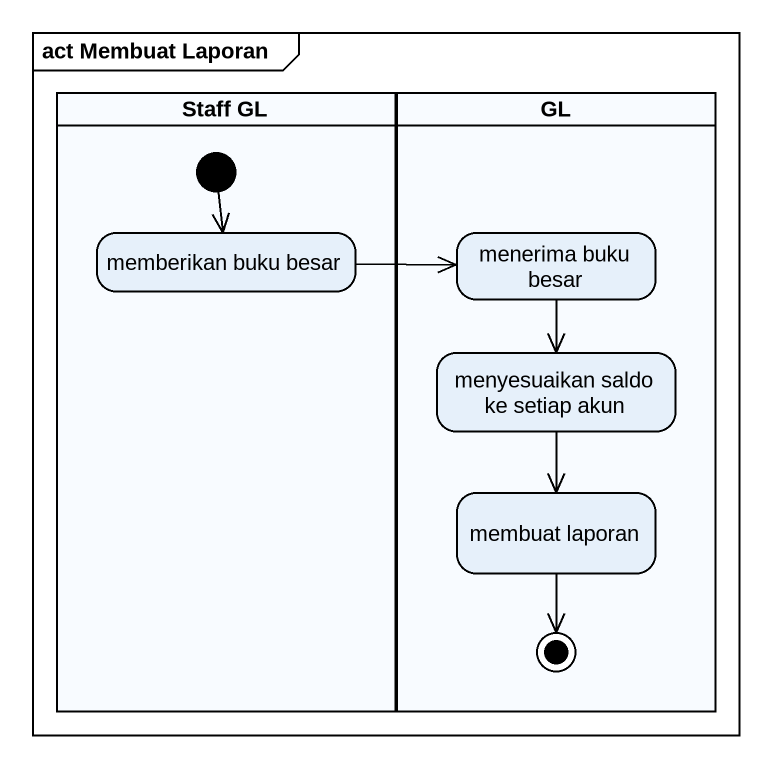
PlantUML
@startuml
mainframe act Membuat Laporan
hide empty description
state "Staff GL" as Staff_GL <<partition>> {
  state "memberikan buku besar" as memberikan_buku_besar
  [*] --> memberikan_buku_besar
}
state GL <<partition>> {
  state "menerima buku besar" as menerima_buku_besar
  state "menyesuaikan saldo ke setiap akun" as menyesuaikan_saldo_ke
  state "membuat laporan" as membuat_laporan
  membuat_laporan --> [*]
}
memberikan_buku_besar -right-> menerima_buku_besar
menerima_buku_besar --> menyesuaikan_saldo_ke
menyesuaikan_saldo_ke --> membuat_laporan
@enduml
